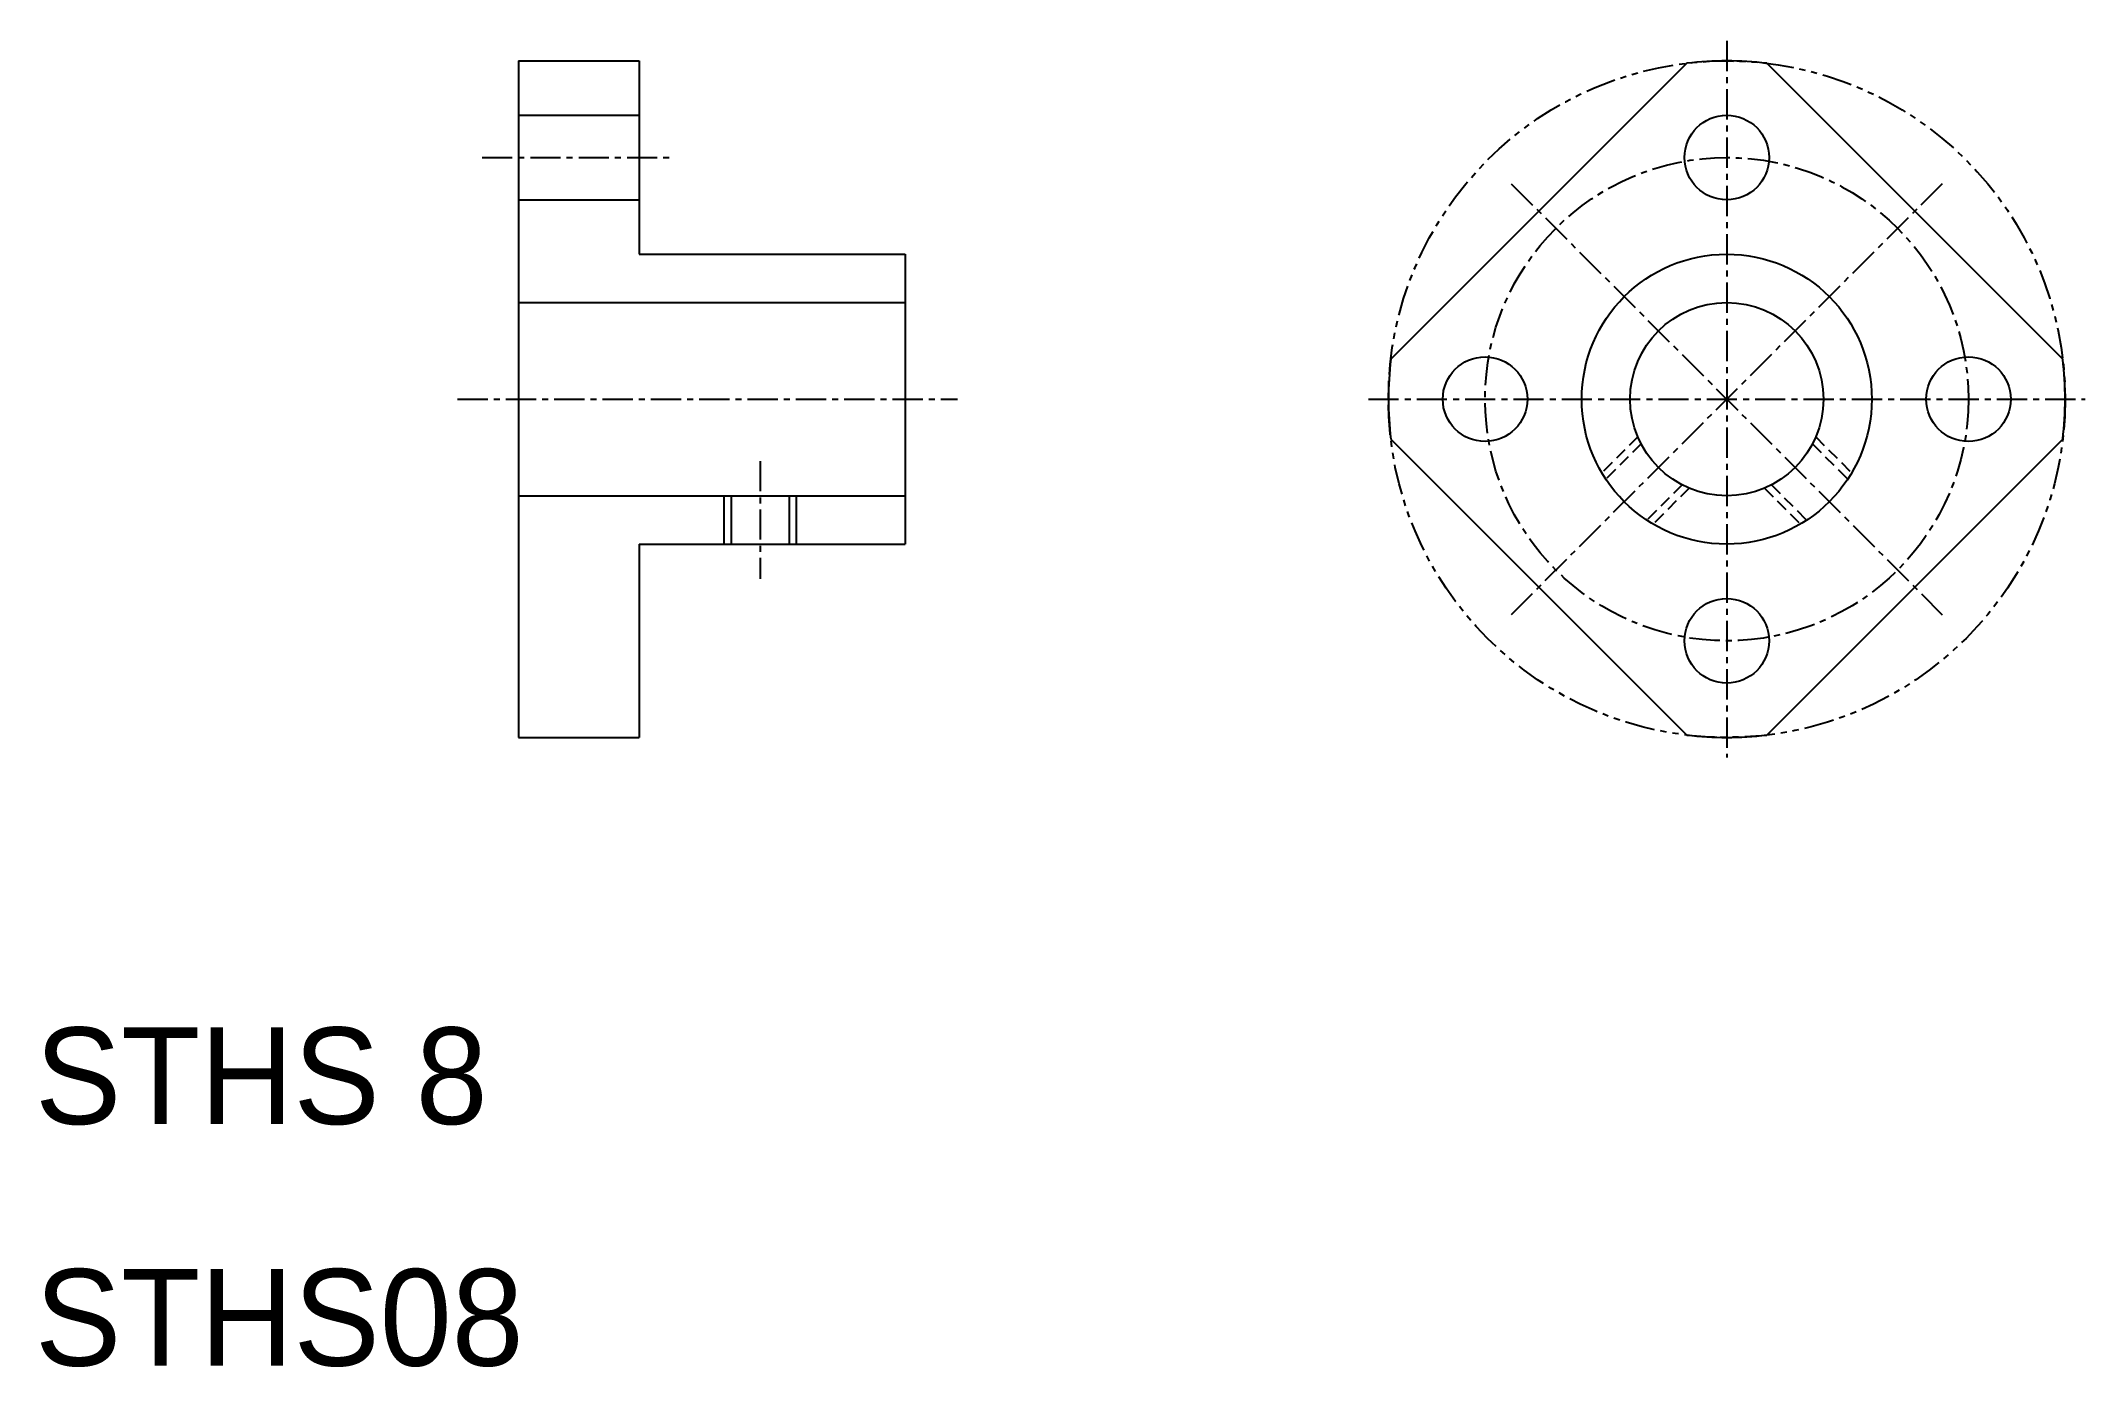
# Model space of a CAD drawing. Extents: x 10.2 to 94.8, y 9.9 to 64.8.
import ezdxf

# ---------------------------------------------------------------- set-up
doc = ezdxf.new("R2010")
doc.units = 0
for name, pattern in [('CENTER', [2, 1.25, -0.25, 0.25, -0.25]), ('DASHED', [0.75, 0.5, -0.25]), ('PHANTOM', [2.5, 1.25, -0.25, 0.25, -0.25, 0.25, -0.25])]:
    doc.linetypes.add(name, pattern=pattern)
doc.layers.get('0').update_dxf_attribs({"linetype": 'CONTINUOUS'})
doc.layers.add('CENTER', color=1, linetype='CENTER')

msp = doc.modelspace()

# ---------------------------------------------------------------- linework, layer by layer
at = {"color": 7, "linetype": 'CONTINUOUS'}
for p, q in [((30, 64), (30, 36)), ((30, 64), (35, 64)), ((35, 64), (35, 56)), ((78.346, 63.902), (66.098, 51.654)), ((81.654, 63.902), (93.902, 51.654)), ((30, 61.75), (35, 61.75)), ((30, 58.25), (35, 58.25)), ((30, 57.75), (30, 57.75)), ((35, 56), (46, 56)), ((46, 56), (46, 44)), ((30, 54), (46, 54)), ((30, 51.5), (30, 51.5)), ((66.098, 48.346), (78.346, 36.098)), ((93.902, 48.346), (81.654, 36.098)), ((30, 46), (46, 46)), ((38.8, 46), (38.8, 44)), ((41.2, 46), (41.2, 44)), ((35, 44), (46, 44)), ((35, 44), (35, 36)), ((30, 36), (35, 36))]:
    msp.add_line(p, q, dxfattribs=at)
at = {"color": 3, "linetype": 'DASHED'}
for p, q in [((76.317, 48.439), (74.831, 46.953)), ((83.683, 48.439), (85.169, 46.953)), ((76.453, 48.15), (74.995, 46.692)), ((83.547, 48.15), (85.005, 46.692)), ((78.15, 46.453), (76.692, 44.995)), ((78.439, 46.317), (76.953, 44.831)), ((81.561, 46.317), (83.047, 44.831)), ((81.85, 46.453), (83.308, 44.995))]:
    msp.add_line(p, q, dxfattribs=at)
at = {"color": 3}
for p, q in [((38.5, 46), (38.5, 44)), ((41.5, 46), (41.5, 44))]:
    msp.add_line(p, q, dxfattribs=at)
at = {"color": 3, "linetype": 'PHANTOM'}
msp.add_circle((80, 50), 14, dxfattribs=at)
at = {"color": 7, "linetype": 'CONTINUOUS'}
for centre, radius in [((80, 60), 1.75), ((80, 50), 6), ((80, 50), 4), ((70, 50), 1.75), ((90, 50), 1.75), ((80, 40), 1.75)]:
    msp.add_circle(centre, radius, dxfattribs=at)
for start, end in [(83.21321, 96.78679), (173.21321, 186.78679), (353.21321, 6.78679), (263.21321, 276.78679)]:
    msp.add_arc((80, 50), 14, start, end, dxfattribs=at)
at = {"layer": 'CENTER', "color": 1, "linetype": 'CENTER'}
for p, q in [((80, 64.827), (80, 35.173)), ((28.495, 60), (36.43, 60)), ((88.918, 58.918), (71.082, 41.082)), ((71.082, 58.918), (88.918, 41.082)), ((27.486, 50), (48.166, 50)), ((65.173, 50), (94.827, 50)), ((80, 50), (80, 50)), ((40, 47.437), (40, 42.57))]:
    msp.add_line(p, q, dxfattribs=at)
msp.add_circle((80, 50), 10, dxfattribs=at)

# ---------------------------------------------------------------- texts
at = {"color": 7, "linetype": 'CONTINUOUS'}
for s, p in [('STHS 8', (10, 20)), ('STHS08', (10, 10))]:
    msp.add_text(s, height=4, dxfattribs=at).set_placement(p)

doc.saveas('drawing.dxf')
